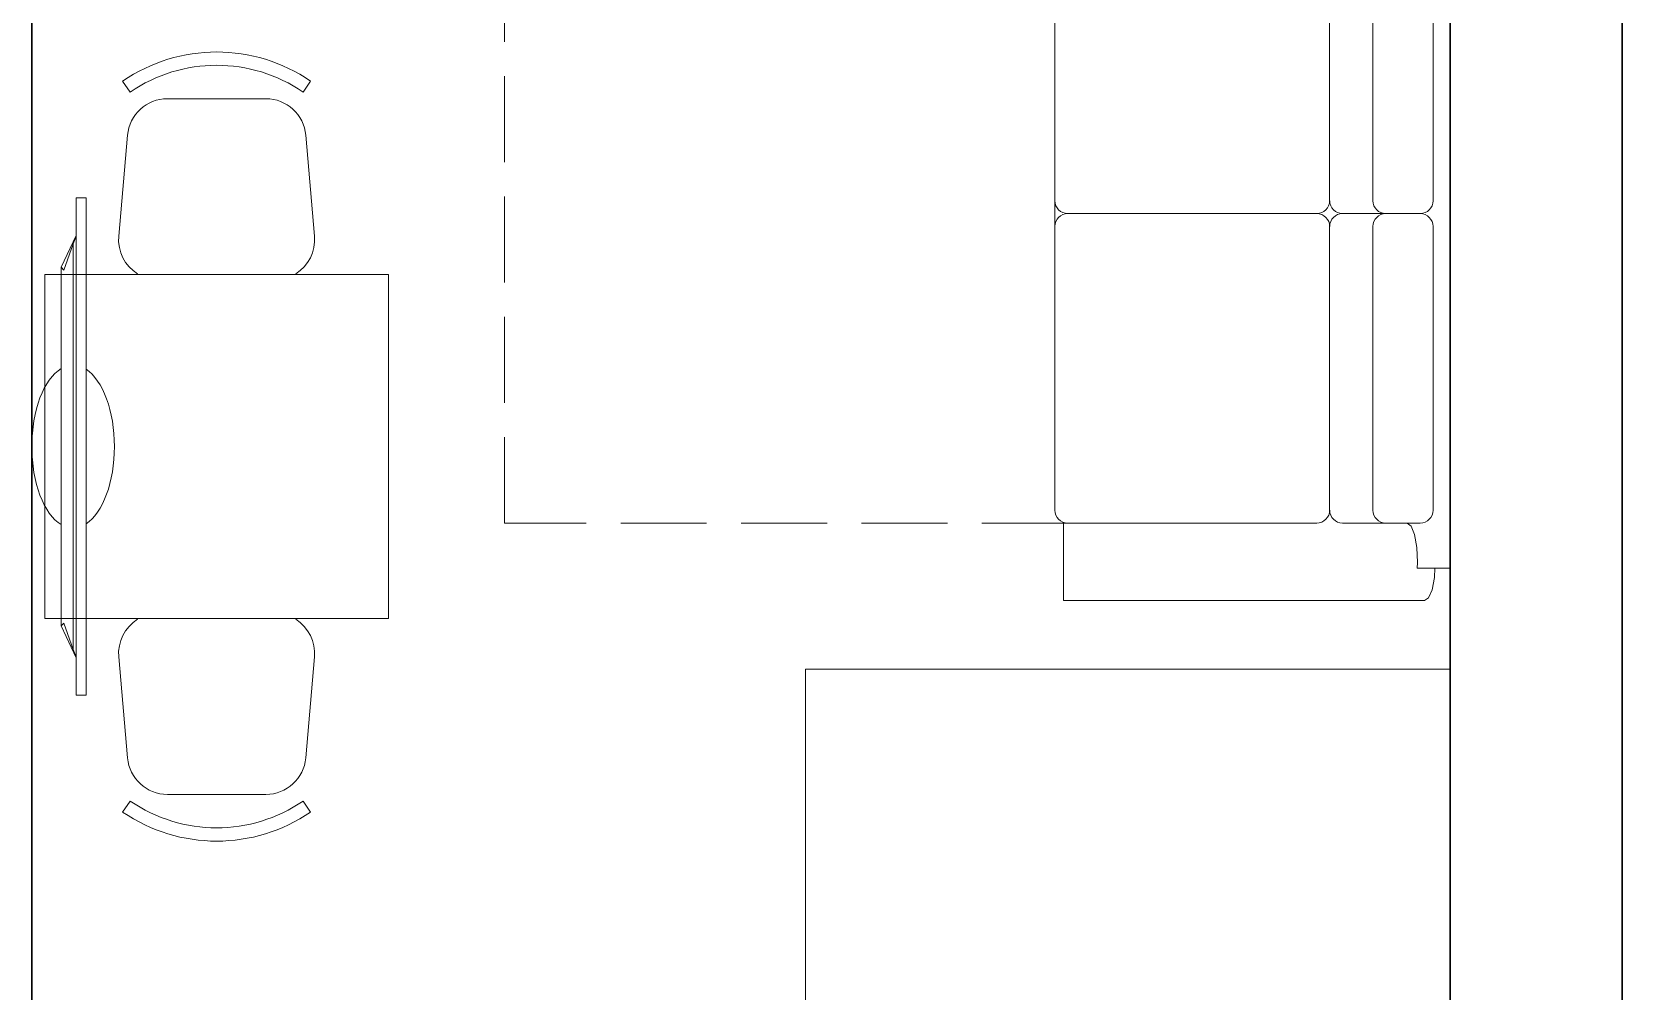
# Model space of a CAD drawing. Header units: millimetres. Extents: x 0 to 145404, y 0 to 194550.
# Drawn here: x 107275 to 110975, y 21108 to 23340 of the extents above; entities that cross this region are included whole.
import ezdxf

# ---------------------------------------------------------------- set-up
doc = ezdxf.new("R2010")
doc.units = ezdxf.units.MM
doc.linetypes.add('ELGO_LTYPE0', pattern=[0])
doc.linetypes.add('секция_тип 7 (18 уч)$0$GOST2.303 4', pattern=[7, 5, -2, 0])
doc.layers.add('АР - мебель', color=7, linetype='Continuous', lineweight=9, true_color=0x787878)
doc.layers.add('АР - Монолит', color=56, linetype='Continuous', lineweight=30)
doc.layers.add('АР - Наружная стена', color=144, linetype='Continuous', lineweight=30)

# ---------------------------------------------------------------- blocks, each defined once
blk = doc.blocks.new('КРТД 1800х2000-900 раскладной')
at = {"layer": 'АР - мебель', "linetype": 'ByBlock'}
for p, q in [((-900, 900), (-900, 720)), ((-900, 900), (-100, 900)), ((-100, 900), (-59.9, 900)), ((-50.5, 894.3), (-59.9, 900)), ((-42.4, 875.5), (-50.5, 894.3)), ((-36.9, 846.5), (-42.4, 875.5)), ((-76.2, 811.8), (-77, 825.1)), ((-77, 825.1), (0, 825.1)), ((-35.6, 825.1), (-36.9, 846.5)), ((0, 720.1), (0, 825.1)), ((-77.9, 776.8), (-76.2, 811.8)), ((-91, 727.1), (-83.1, 747)), ((-83.1, 747), (-77.9, 776.8)), ((-890, 720), (-310.6, 720)), ((-70, 720), (-250.6, 720)), ((-100.4, 720.1), (-91, 727.1)), ((0, 720), (0, -720)), ((-920, 690), (-920, -690)), ((-280.6, 690), (-280.6, 30)), ((-280.6, 690), (-280.6, 30)), ((-180, 690), (-180, 30)), ((-40, 30), (-40, 690)), ((-250.6, 0), (-70, 0)), ((-70, 0), (-250.6, 0)), ((-310.6, 0), (-890, 0)), ((-890, 0), (-310.6, 0)), ((-280.6, -30), (-280.6, -690)), ((-280.6, -30), (-280.6, -690)), ((-180, -30), (-180, -690)), ((-40, -690), (-40, -30)), ((-900, -900), (-900, -720)), ((-310.6, -720), (-890, -720)), ((-250.6, -720), (-70, -720)), ((-91, -727.1), (-100.4, -720.1)), ((-83.1, -747), (-91, -727.1)), ((0, -825.1), (0, -720)), ((-77.9, -776.8), (-83.1, -747)), ((-76.2, -811.8), (-77.9, -776.8)), ((-77, -825.1), (-76.2, -811.8)), ((-77, -825.1), (0, -825.1)), ((-42.4, -875.5), (-36.9, -846.5)), ((-36.9, -846.5), (-35.6, -825.1)), ((-50.5, -894.3), (-42.4, -875.5)), ((-900, -900), (-100, -900)), ((-100, -900), (-59.9, -900)), ((-59.9, -900), (-50.5, -894.3))]:
    blk.add_line(p, q, dxfattribs=at)
at = {"layer": 'АР - мебель', "linetype": 'секция_тип 7 (18 уч)$0$GOST2.303 4', "ltscale": 40}
blk.add_lwpolyline([(-890, -720), (-2200, -720), (-2200, 720), (-900, 720)], dxfattribs=at)
at = {"layer": 'АР - мебель', "linetype": 'ByBlock'}
for centre, major_axis, start_param, end_param in [((-890, 690), (21.2, 21.2), 0.785381, 2.356177), ((-310.6, 690), (21.2, 21.2), -0.785416, 0.785381), ((-250.6, 690), (21.2, -21.2), 2.356177, 3.926973), ((-150, 690), (21.2, -21.2), 2.356177, 3.926973), ((-70, 690), (21.2, -21.2), 0.785381, 2.356177), ((-890, 30), (21.2, 21.2), 2.356177, 3.926973), ((-310.6, 30), (21.2, -21.2), 5.49777, 7.068566), ((-250.6, 30), (21.2, 21.2), 2.356177, 3.926973), ((-150, 30), (21.2, 21.2), 2.356177, 3.926973), ((-70, 30), (21.2, -21.2), 5.49777, 7.068566), ((-70, -30), (21.2, 21.2), -0.785416, 0.785381), ((-890, -30), (21.2, 21.2), 0.785381, 2.356177), ((-310.6, -30), (21.2, 21.2), -0.785416, 0.785381), ((-250.6, -30), (21.2, -21.2), 2.356177, 3.926973), ((-150, -30), (21.2, 21.2), 0.785381, 2.356177), ((-890, -690), (21.2, 21.2), 2.356177, 3.926973), ((-310.6, -690), (21.2, 21.2), 3.926973, 5.49777), ((-250.6, -690), (21.2, 21.2), 2.356177, 3.926973), ((-150, -690), (21.2, 21.2), 2.356177, 3.926973), ((-70, -690), (21.2, -21.2), 5.49777, 7.068566)]:
    blk.add_ellipse(centre, major_axis=major_axis, ratio=1, start_param=start_param, end_param=end_param, dxfattribs=at)
blk = doc.blocks.new('КРТ28 1500х2000')
for p, q in [((0, 2000), (-1500, 2000)), ((-1500, 2000), (-1500, 0)), ((0, 0), (0, 2000)), ((-1352.9, 1944.6), (-1352.9, 1569.5)), ((-783.1, 1944.6), (-1352.9, 1944.6)), ((-783.1, 1660.8), (-783.1, 1944.6)), ((-150.3, 1944.6), (-667.7, 1944.6)), ((-667.7, 1944.6), (-667.7, 1660.8)), ((-150.3, 1660.8), (-150.3, 1944.6)), ((-1006.8, 1660.8), (-1500, 1003.2)), ((0, 1660.8), (-1006.8, 1660.8)), ((-1006.8, 1660.8), (-1006.8, 1003.2)), ((-1076.7, 1569.5), (-1352.9, 1569.5)), ((-1500, 1003.2), (-1006.8, 1003.2)), ((-1500, 0), (0, 0))]:
    blk.add_line(p, q)
blk = doc.blocks.new('*U404')
at = {"color": 0, "linetype": 'ELGO_LTYPE0'}
for p, q in [((-126.3, -578.5), (-126.3, 578.5)), ((-126.3, 578.5), (-103.1, 578.5)), ((-103.1, 578.5), (-103.1, -578.5)), ((-103.1, 491.5), (-68.5, 417.2)), ((-103.1, 489.1), (-96.1, 471.8)), ((-96.1, 471.8), (-96.1, -471.8)), ((-74.4, 410.8), (-96.1, 471.8)), ((-68.5, 417.2), (-74.4, 410.8)), ((-68.5, -417.2), (-68.5, 417.2)), ((-103.1, -491.5), (-68.5, -417.2)), ((-74.4, -410.8), (-96.1, -471.8)), ((-68.5, -417.2), (-74.4, -410.8)), ((-96.1, -471.8), (-103.1, -489.1)), ((-103.1, -578.5), (-126.3, -578.5))]:
    blk.add_line(p, q, dxfattribs=at)
for start_param, end_param in [(0.31972, 2.821873), (3.433141, 5.991637)]:
    blk.add_ellipse((-96.1, 0), major_axis=(0, 189.6), ratio=0.506784, start_param=start_param, end_param=end_param, dxfattribs=at)
blk = doc.blocks.new('ОГ78_на2персон_стол800х800')
for p, q in [((-400, -800), (-400, 0)), ((-400, 0), (400, 0)), ((400, 0), (400, -800)), ((-824.7, -198.8), (-850.3, -181.3)), ((-489.2, -172.3), (-724.4, -192.8)), ((489.2, -172.3), (724.4, -192.8)), ((824.7, -198.8), (850.3, -181.3)), ((-809.3, -285.3), (-809.3, -514.7)), ((809.3, -285.3), (809.3, -514.7)), ((-824.7, -601.2), (-850.3, -618.7)), ((-489.2, -627.7), (-724.4, -607.2)), ((489.2, -627.7), (724.4, -607.2)), ((824.7, -601.2), (850.3, -618.7)), ((400, -800), (-400, -800))]:
    blk.add_line(p, q)
for centre, radius, start, end in [((-530.7, -400), 387.3, 145.6197, 214.3803), ((-481.1, -264.8), 92.9, 31.593, 94.9697), ((481.1, -264.8), 92.9, 85.0303, 148.407), ((530.7, -400), 387.3, 325.6197, 34.3803), ((-530.7, -400), 356.3, 145.6197, 214.3803), ((-716.4, -285.3), 92.9, 94.9697, 180), ((716.4, -285.3), 92.9, 0, 85.0303), ((530.7, -400), 356.3, 325.6197, 34.3803), ((-716.4, -514.7), 92.9, 180, 265.0303), ((716.4, -514.7), 92.9, 274.9697, 0), ((-481.1, -535.2), 92.9, 265.0303, 328.407), ((481.1, -535.2), 92.9, 211.593, 274.9697)]:
    blk.add_arc(centre, radius, start, end)
blk = doc.blocks.new('Квартира 1С 3500 тип 1')
at = {"layer": 'АР - Монолит'}
blk.add_lwpolyline([(0, -1900), (200, -1900), (200, -8150), (0, -8150)], close=True, dxfattribs=at)
at = {"layer": 'АР - Наружная стена'}
blk.add_lwpolyline([(3900, 0), (3900, -8550), (3500, -8550), (3500, 0)], close=True, dxfattribs=at)
blk.add_blockref('КРТД 1800х2000-900 раскладной', (3500, -5090))
at = {"layer": 'АР - мебель', "xscale": -1}
for name, p, rotation in [('ОГ78_на2персон_стол800х800', (230, -5632), 90), ('КРТ28 1500х2000', (3500, -6150), 180)]:
    blk.add_blockref(name, p, dxfattribs=dict(at, rotation=rotation))
blk.add_blockref('*U404', (200, -5632.1), dxfattribs=at)
blk = doc.blocks.new('H_Section_1')
at = {"rotation": 56.96711930257281}
blk.add_blockref('Квартира 1С 3500 тип 1', (3616.8, -7003.7), dxfattribs=at)

msp = doc.modelspace()

# ---------------------------------------------------------------- block references
at = {"rotation": 303.0328806974269}
msp.add_blockref('H_Section_1', (110975.5, 34857.2, 0), dxfattribs=at)

doc.saveas('drawing.dxf')
